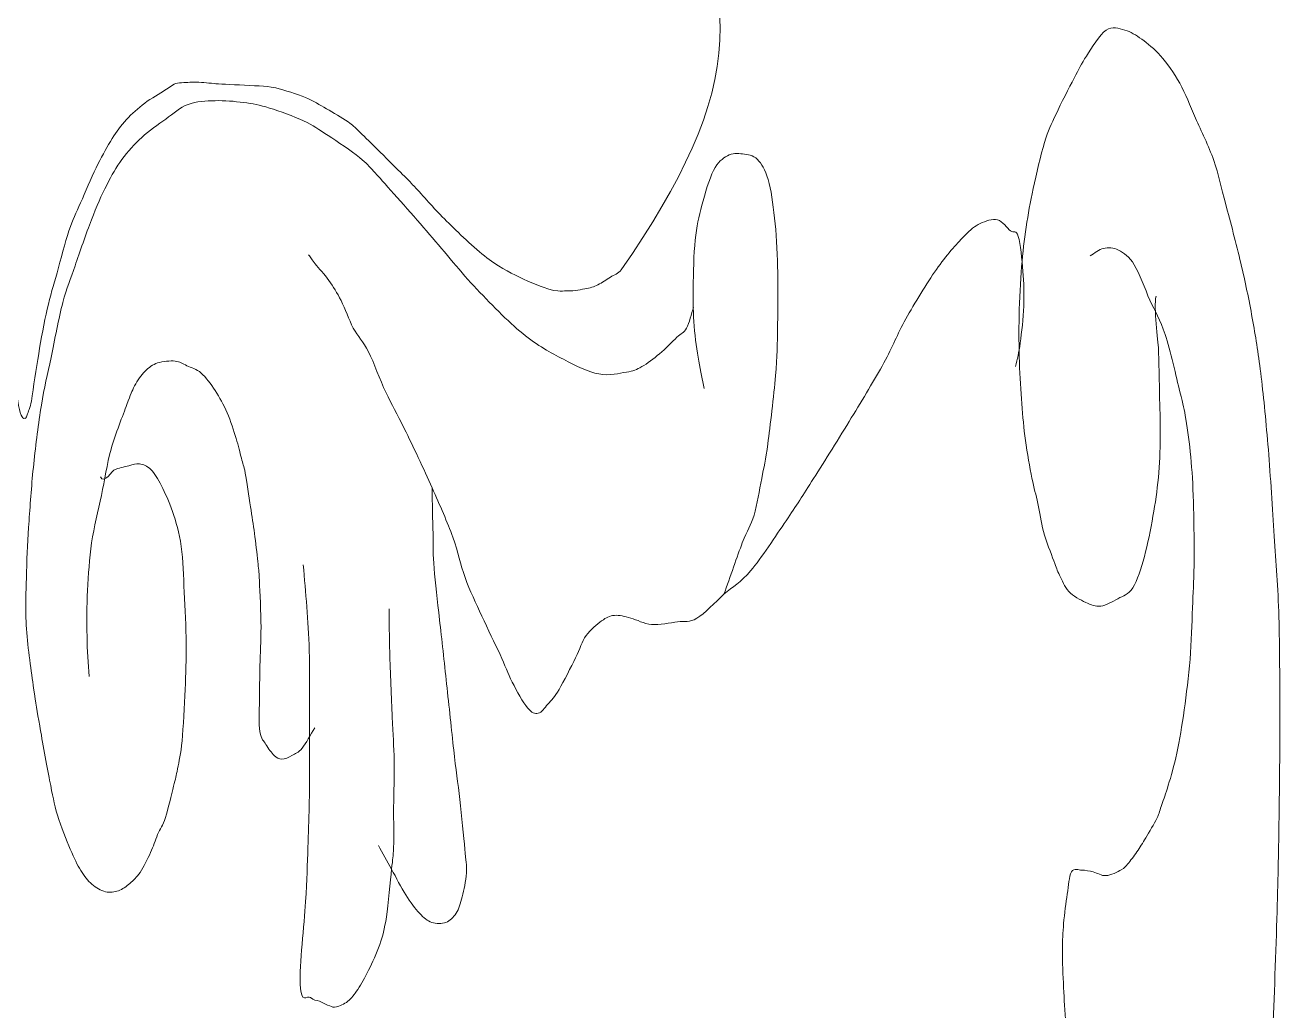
# Model space of a CAD drawing. Header units: millimetres. Extents: x -201 to 216, y -156 to 135.
# Drawn here: x 43.73 to 66.14, y 13.34 to 30.95 of the extents above; entities that cross this region are included whole.
import ezdxf

# ---------------------------------------------------------------- set-up
doc = ezdxf.new("R2010")
doc.units = ezdxf.units.MM
doc.header["$MEASUREMENT"] = 0
doc.layers.add('Camada 1', color=7, linetype='Continuous')

msp = doc.modelspace()

# ---------------------------------------------------------------- linework, layer by layer
at = {"layer": 'Camada 1', "color": 240, "lineweight": 9}
msp.add_open_spline([(33.2309, 26.5756), (33.2856, 26.5224), (33.3577, 26.4853), (33.42, 26.448), (33.42, 26.448), (33.4933, 26.3945), (33.5619, 26.348), (33.6374, 26.3103), (33.6374, 26.3103), (33.7129, 26.2726), (33.7674, 26.251), (33.8693, 26.2354), (33.8693, 26.2354), (33.9712, 26.2199), (34.0894, 26.1909), (34.2279, 26.2023), (34.2279, 26.2023), (34.289, 26.1978), (34.3065, 26.1898), (34.421, 26.2105), (34.421, 26.2105), (34.5355, 26.231), (34.7729, 26.3186), (34.9684, 26.4101), (34.9684, 26.4101), (35.1639, 26.5015), (35.3644, 26.5928), (35.5936, 26.7592), (35.5936, 26.7592), (35.8229, 26.9257), (36.1205, 27.1972), (36.3428, 27.4078), (36.3428, 27.4078), (36.5651, 27.6184), (36.7328, 27.8064), (36.9287, 28.012), (36.9287, 28.012), (37.0068, 28.0909), (36.9966, 28.0836), (37.1649, 28.2469), (37.1649, 28.2469), (37.3333, 28.4101), (37.7777, 28.8368), (37.9484, 28.9951), (37.9484, 28.9951), (38.1192, 29.1535), (38.1107, 29.1531), (38.2071, 29.2211), (38.2071, 29.2211), (38.3987, 29.3414), (39.312, 29.7497), (39.6214, 29.8759), (39.6214, 29.8759), (39.6458, 29.8861), (40.2616, 30.2174), (40.9521, 29.9271), (40.9521, 29.9271), (41.2633, 29.918), (41.2125, 29.9215), (41.4563, 29.7684), (41.4563, 29.7684), (41.5754, 29.6936), (41.7128, 29.6105), (41.8255, 29.519), (41.8255, 29.519), (41.9382, 29.4274), (42.0416, 29.3279), (42.1323, 29.2197), (42.1323, 29.2197), (42.2231, 29.1113), (42.2897, 29.0078), (42.3688, 28.8704), (42.3688, 28.8704), (42.4479, 28.733), (42.524, 28.5796), (42.6058, 28.3964), (42.6058, 28.3964), (42.6877, 28.2134), (42.7852, 27.96), (42.8592, 27.7729), (42.8592, 27.7729), (42.9331, 27.5859), (42.9867, 27.4832), (43.0494, 27.2741), (43.0494, 27.2741), (43.112, 27.0649), (43.1769, 26.7585), (43.2328, 26.5258), (43.2328, 26.5258), (43.2885, 26.2929), (43.3387, 26.1194), (43.3844, 25.8772), (43.3844, 25.8772), (43.43, 25.6349), (43.4728, 25.3417), (43.5053, 25.079), (43.5053, 25.079), (43.5379, 24.8163), (43.5807, 24.4784), (43.6, 24.2329), (43.6, 24.2329), (43.6405, 24.0056), (43.6784, 23.8986), (43.7247, 23.9291), (43.7247, 23.9291), (43.7389, 23.9136), (43.752, 23.9344), (43.7654, 23.986), (43.7654, 23.986), (43.7897, 24.0365), (43.8167, 24.1181), (43.8474, 24.2329), (43.8474, 24.2329), (43.876, 24.4784), (43.9316, 24.8163), (43.9741, 25.079), (43.9741, 25.079), (44.0166, 25.3417), (44.0704, 25.6349), (44.1252, 25.8772), (44.1252, 25.8772), (44.18, 26.1194), (44.2367, 26.2929), (44.3013, 26.5258), (44.3013, 26.5258), (44.366, 26.7585), (44.4425, 27.0649), (44.513, 27.2741), (44.513, 27.2741), (44.5835, 27.4832), (44.641, 27.5859), (44.722, 27.7729), (44.722, 27.7729), (44.803, 27.96), (44.9102, 28.2134), (44.999, 28.3964), (44.999, 28.3964), (45.0877, 28.5796), (45.1696, 28.733), (45.2539, 28.8704), (45.2539, 28.8704), (45.3382, 29.0078), (45.4087, 29.1113), (45.5036, 29.2197), (45.5036, 29.2197), (45.5984, 29.3279), (45.7055, 29.4274), (45.8217, 29.519), (45.8217, 29.519), (45.9379, 29.6105), (46.0784, 29.6936), (46.2004, 29.7684), (46.2004, 29.7684), (46.2766, 29.8152), (46.3452, 29.8651), (46.4172, 29.9061), (46.4172, 29.9061), (46.5121, 29.9214), (46.6121, 29.9242), (46.7105, 29.9271), (46.7105, 29.9271), (46.7105, 29.9271), (46.7451, 29.9279), (46.7451, 29.9279), (46.7451, 29.9279), (46.8655, 29.9267), (46.9791, 29.9173), (47.1064, 29.9021), (47.1064, 29.9021), (47.2337, 29.887), (48.0553, 29.869), (48.2096, 29.8274), (48.2096, 29.8274), (48.3639, 29.7859), (48.5847, 29.7151), (48.7352, 29.6527), (48.7352, 29.6527), (48.8857, 29.5903), (48.9845, 29.5268), (49.112, 29.4532), (49.112, 29.4532), (49.2395, 29.3796), (49.376, 29.3002), (49.4991, 29.2211), (49.4991, 29.2211), (49.593, 29.1531), (49.5845, 29.1535), (49.7492, 28.9951), (49.7492, 28.9951), (49.914, 28.8368), (50.3423, 28.4101), (50.5045, 28.2469), (50.5045, 28.2469), (50.6667, 28.0836), (50.6567, 28.0909), (50.7319, 28.012), (50.7319, 28.012), (50.92, 27.8064), (51.0805, 27.6184), (51.2949, 27.4078), (51.2949, 27.4078), (51.5092, 27.1972), (51.7966, 26.9257), (52.0196, 26.7592), (52.0196, 26.7592), (52.2425, 26.5928), (52.4396, 26.5015), (52.6315, 26.4101), (52.6315, 26.4101), (52.8236, 26.3186), (53.0577, 26.231), (53.1714, 26.2105), (53.1714, 26.2105), (53.2852, 26.1898), (53.303, 26.1978), (53.3642, 26.2023), (53.3642, 26.2023), (53.5023, 26.1909), (53.6216, 26.2199), (53.7241, 26.2354), (53.7241, 26.2354), (53.8266, 26.251), (53.8819, 26.2726), (53.9588, 26.3103), (53.9588, 26.3103), (54.0357, 26.348), (54.1061, 26.3945), (54.1814, 26.448), (54.1814, 26.448), (54.2452, 26.4853), (54.3307, 26.511), (54.3754, 26.5756), (54.3754, 26.5756), (56.5529, 29.729), (56.8415, 31.6988), (54.5267, 34.5858), (54.5267, 34.5858), (54.4787, 34.6457), (54.3999, 34.6761), (54.3376, 34.7134), (54.3376, 34.7134), (54.2643, 34.7669), (54.1957, 34.8133), (54.1202, 34.8511), (54.1202, 34.8511), (54.0446, 34.8888), (53.9902, 34.9104), (53.8883, 34.926), (53.8883, 34.926), (53.7864, 34.9414), (53.6682, 34.9705), (53.5297, 34.9591), (53.5297, 34.9591), (53.4686, 34.9636), (53.4511, 34.9716), (53.3366, 34.9509), (53.3366, 34.9509), (53.2221, 34.9304), (52.9846, 34.8428), (52.7892, 34.7513), (52.7892, 34.7513), (52.5937, 34.6599), (52.3932, 34.5686), (52.164, 34.4022), (52.164, 34.4022), (51.9347, 34.2357), (51.6371, 33.9642), (51.4148, 33.7536), (51.4148, 33.7536), (51.1925, 33.543), (51.0248, 33.355), (50.8289, 33.1494), (50.8289, 33.1494), (50.7508, 33.0705), (50.761, 33.0778), (50.5926, 32.9145), (50.5926, 32.9145), (50.4243, 32.7513), (49.9799, 32.3246), (49.8092, 32.1662), (49.8092, 32.1662), (49.6384, 32.0079), (49.6468, 32.0083), (49.5505, 31.9403), (49.5505, 31.9403), (49.4244, 31.8611), (49.2849, 31.7818), (49.1546, 31.7082), (49.1546, 31.7082), (49.0243, 31.6346), (48.9231, 31.571), (48.7703, 31.5087), (48.7703, 31.5087), (48.6174, 31.4463), (48.3939, 31.3755), (48.2381, 31.334), (48.2381, 31.334), (48.0822, 31.2924), (47.26, 31.2744), (47.132, 31.2593), (47.132, 31.2593), (47.0042, 31.2441), (46.8902, 31.2347), (46.7698, 31.2335), (46.7698, 31.2335), (46.7698, 31.2335), (46.7352, 31.2343), (46.7352, 31.2343), (46.7352, 31.2343), (46.6369, 31.2372), (46.537, 31.24), (46.4427, 31.2553), (46.4427, 31.2553), (46.3722, 31.2963), (46.3055, 31.3462), (46.2311, 31.393), (46.2311, 31.393), (46.1119, 31.4678), (45.9746, 31.5509), (45.8618, 31.6424), (45.8618, 31.6424), (45.7491, 31.734), (45.6457, 31.8334), (45.555, 31.9417), (45.555, 31.9417), (45.4641, 32.05), (45.3976, 32.1535), (45.3185, 32.291), (45.3185, 32.291), (45.2394, 32.4284), (45.1633, 32.5818), (45.0815, 32.765), (45.0815, 32.765), (44.9996, 32.948), (44.902, 33.2014), (44.8281, 33.3885), (44.8281, 33.3885), (44.7542, 33.5755), (44.7006, 33.6782), (44.6379, 33.8873), (44.6379, 33.8873), (44.5753, 34.0965), (44.5104, 34.4029), (44.4545, 34.6356), (44.4545, 34.6356), (44.3988, 34.8685), (44.3486, 35.042), (44.3029, 35.2842), (44.3029, 35.2842), (44.2573, 35.5265), (44.2146, 35.8197), (44.182, 36.0824), (44.182, 36.0824), (44.1495, 36.3451), (44.1067, 36.683), (44.0873, 36.9285), (44.0873, 36.9285), (44.0609, 37.0433), (44.037, 37.125), (44.0145, 37.1754), (44.0145, 37.1754), (44.0031, 37.227), (43.9909, 37.2479), (43.9761, 37.2323), (43.9761, 37.2323), (43.9309, 37.2626), (43.889, 37.1558), (43.8399, 36.9285), (43.8399, 36.9285), (43.8112, 36.683), (43.7557, 36.3451), (43.7132, 36.0824), (43.7132, 36.0824), (43.6708, 35.8197), (43.6169, 35.5265), (43.5621, 35.2842), (43.5621, 35.2842), (43.5073, 35.042), (43.4506, 34.8685), (43.386, 34.6356), (43.386, 34.6356), (43.3213, 34.4029), (43.2448, 34.0965), (43.1744, 33.8873), (43.1744, 33.8873), (43.1038, 33.6782), (43.0463, 33.5755), (42.9653, 33.3885), (42.9653, 33.3885), (42.8844, 33.2014), (42.7771, 32.948), (42.6883, 32.765), (42.6883, 32.765), (42.5997, 32.5818), (42.5176, 32.4284), (42.4334, 32.291), (42.4334, 32.291), (42.3491, 32.1535), (42.2786, 32.05), (42.1837, 31.9417), (42.1837, 31.9417), (42.089, 31.8334), (41.9818, 31.734), (41.8656, 31.6424), (41.8656, 31.6424), (41.7494, 31.5509), (41.6089, 31.4678), (41.4869, 31.393), (41.4869, 31.393), (41.4107, 31.3462), (41.3421, 31.2963), (41.2701, 31.2553), (41.2701, 31.2553), (41.1752, 31.24), (41.0752, 31.2372), (40.9768, 31.2343), (40.9768, 31.2343), (40.9768, 31.2343), (40.9422, 31.2335), (40.9422, 31.2335), (40.9422, 31.2335), (40.8218, 31.2347), (40.6957, 31.2456), (40.5809, 31.2593), (40.5809, 31.2593), (40.4411, 31.2758), (40.3353, 31.2924), (40.181, 31.334), (40.181, 31.334), (39.1158, 31.3095), (38.2707, 31.9325), (38.2585, 31.9403), (38.2585, 31.9403), (38.1647, 32.0083), (38.1731, 32.0079), (38.0083, 32.1662), (38.0083, 32.1662), (37.8436, 32.3246), (37.4153, 32.7513), (37.2531, 32.9145), (37.2531, 32.9145), (37.0909, 33.0778), (37.1008, 33.0705), (37.0258, 33.1494), (37.0258, 33.1494), (36.8376, 33.355), (36.6771, 33.543), (36.4627, 33.7536), (36.4627, 33.7536), (36.2483, 33.9642), (35.961, 34.2357), (35.738, 34.4022), (35.738, 34.4022), (35.5151, 34.5686), (35.3179, 34.6599), (35.126, 34.7513), (35.126, 34.7513), (34.934, 34.8428), (34.6998, 34.9304), (34.5861, 34.9509), (34.5861, 34.9509), (34.4724, 34.9716), (34.4546, 34.9636), (34.3933, 34.9591), (34.3933, 34.9591), (34.2553, 34.9705), (34.136, 34.9414), (34.0335, 34.926), (34.0335, 34.926), (33.931, 34.9104), (33.8757, 34.8888), (33.7988, 34.8511), (33.7988, 34.8511), (33.7219, 34.8133), (33.6514, 34.7669), (33.5762, 34.7134), (33.5762, 34.7134), (33.5125, 34.6761), (33.4358, 34.6426), (33.3822, 34.5858), (33.3822, 34.5858), (31.0237, 32.0862), (31.0556, 28.6847), (33.2309, 26.5756)], degree=3, knots=[0, 0, 0, 0, 0.0081967, 0.0081967, 0.0081967, 0.0081967, 0.0163934, 0.0163934, 0.0163934, 0.0163934, 0.0245902, 0.0245902, 0.0245902, 0.0245902, 0.0327869, 0.0327869, 0.0327869, 0.0327869, 0.0409836, 0.0409836, 0.0409836, 0.0409836, 0.0491803, 0.0491803, 0.0491803, 0.0491803, 0.057377, 0.057377, 0.057377, 0.057377, 0.0655738, 0.0655738, 0.0655738, 0.0655738, 0.0737705, 0.0737705, 0.0737705, 0.0737705, 0.0819672, 0.0819672, 0.0819672, 0.0819672, 0.0901639, 0.0901639, 0.0901639, 0.0901639, 0.0983607, 0.0983607, 0.0983607, 0.0983607, 0.1065574, 0.1065574, 0.1065574, 0.1065574, 0.1147541, 0.1147541, 0.1147541, 0.1147541, 0.1229508, 0.1229508, 0.1229508, 0.1229508, 0.1311475, 0.1311475, 0.1311475, 0.1311475, 0.1393443, 0.1393443, 0.1393443, 0.1393443, 0.147541, 0.147541, 0.147541, 0.147541, 0.1557377, 0.1557377, 0.1557377, 0.1557377, 0.1639344, 0.1639344, 0.1639344, 0.1639344, 0.1721311, 0.1721311, 0.1721311, 0.1721311, 0.1803279, 0.1803279, 0.1803279, 0.1803279, 0.1885246, 0.1885246, 0.1885246, 0.1885246, 0.1967213, 0.1967213, 0.1967213, 0.1967213, 0.204918, 0.204918, 0.204918, 0.204918, 0.2131148, 0.2131148, 0.2131148, 0.2131148, 0.2213115, 0.2213115, 0.2213115, 0.2213115, 0.2295082, 0.2295082, 0.2295082, 0.2295082, 0.2377049, 0.2377049, 0.2377049, 0.2377049, 0.2459016, 0.2459016, 0.2459016, 0.2459016, 0.2540984, 0.2540984, 0.2540984, 0.2540984, 0.2622951, 0.2622951, 0.2622951, 0.2622951, 0.2704918, 0.2704918, 0.2704918, 0.2704918, 0.2786885, 0.2786885, 0.2786885, 0.2786885, 0.2868852, 0.2868852, 0.2868852, 0.2868852, 0.295082, 0.295082, 0.295082, 0.295082, 0.3032787, 0.3032787, 0.3032787, 0.3032787, 0.3114754, 0.3114754, 0.3114754, 0.3114754, 0.3196721, 0.3196721, 0.3196721, 0.3196721, 0.3278689, 0.3278689, 0.3278689, 0.3278689, 0.3360656, 0.3360656, 0.3360656, 0.3360656, 0.3442623, 0.3442623, 0.3442623, 0.3442623, 0.352459, 0.352459, 0.352459, 0.352459, 0.3606557, 0.3606557, 0.3606557, 0.3606557, 0.3688525, 0.3688525, 0.3688525, 0.3688525, 0.3770492, 0.3770492, 0.3770492, 0.3770492, 0.3852459, 0.3852459, 0.3852459, 0.3852459, 0.3934426, 0.3934426, 0.3934426, 0.3934426, 0.4016393, 0.4016393, 0.4016393, 0.4016393, 0.4098361, 0.4098361, 0.4098361, 0.4098361, 0.4180328, 0.4180328, 0.4180328, 0.4180328, 0.4262295, 0.4262295, 0.4262295, 0.4262295, 0.4344262, 0.4344262, 0.4344262, 0.4344262, 0.442623, 0.442623, 0.442623, 0.442623, 0.4508197, 0.4508197, 0.4508197, 0.4508197, 0.4590164, 0.4590164, 0.4590164, 0.4590164, 0.4672131, 0.4672131, 0.4672131, 0.4672131, 0.4754098, 0.4754098, 0.4754098, 0.4754098, 0.4836066, 0.4836066, 0.4836066, 0.4836066, 0.4918033, 0.4918033, 0.4918033, 0.4918033, 0.5, 0.5, 0.5, 0.5, 0.5081967, 0.5081967, 0.5081967, 0.5081967, 0.5163934, 0.5163934, 0.5163934, 0.5163934, 0.5245902, 0.5245902, 0.5245902, 0.5245902, 0.5327869, 0.5327869, 0.5327869, 0.5327869, 0.5409836, 0.5409836, 0.5409836, 0.5409836, 0.5491803, 0.5491803, 0.5491803, 0.5491803, 0.557377, 0.557377, 0.557377, 0.557377, 0.5655738, 0.5655738, 0.5655738, 0.5655738, 0.5737705, 0.5737705, 0.5737705, 0.5737705, 0.5819672, 0.5819672, 0.5819672, 0.5819672, 0.5901639, 0.5901639, 0.5901639, 0.5901639, 0.5983607, 0.5983607, 0.5983607, 0.5983607, 0.6065574, 0.6065574, 0.6065574, 0.6065574, 0.6147541, 0.6147541, 0.6147541, 0.6147541, 0.6229508, 0.6229508, 0.6229508, 0.6229508, 0.6311475, 0.6311475, 0.6311475, 0.6311475, 0.6393443, 0.6393443, 0.6393443, 0.6393443, 0.647541, 0.647541, 0.647541, 0.647541, 0.6557377, 0.6557377, 0.6557377, 0.6557377, 0.6639344, 0.6639344, 0.6639344, 0.6639344, 0.6721311, 0.6721311, 0.6721311, 0.6721311, 0.6803279, 0.6803279, 0.6803279, 0.6803279, 0.6885246, 0.6885246, 0.6885246, 0.6885246, 0.6967213, 0.6967213, 0.6967213, 0.6967213, 0.704918, 0.704918, 0.704918, 0.704918, 0.7131148, 0.7131148, 0.7131148, 0.7131148, 0.7213115, 0.7213115, 0.7213115, 0.7213115, 0.7295082, 0.7295082, 0.7295082, 0.7295082, 0.7377049, 0.7377049, 0.7377049, 0.7377049, 0.7459016, 0.7459016, 0.7459016, 0.7459016, 0.7540984, 0.7540984, 0.7540984, 0.7540984, 0.7622951, 0.7622951, 0.7622951, 0.7622951, 0.7704918, 0.7704918, 0.7704918, 0.7704918, 0.7786885, 0.7786885, 0.7786885, 0.7786885, 0.7868852, 0.7868852, 0.7868852, 0.7868852, 0.795082, 0.795082, 0.795082, 0.795082, 0.8032787, 0.8032787, 0.8032787, 0.8032787, 0.8114754, 0.8114754, 0.8114754, 0.8114754, 0.8196721, 0.8196721, 0.8196721, 0.8196721, 0.8278689, 0.8278689, 0.8278689, 0.8278689, 0.8360656, 0.8360656, 0.8360656, 0.8360656, 0.8442623, 0.8442623, 0.8442623, 0.8442623, 0.852459, 0.852459, 0.852459, 0.852459, 0.8606557, 0.8606557, 0.8606557, 0.8606557, 0.8688525, 0.8688525, 0.8688525, 0.8688525, 0.8770492, 0.8770492, 0.8770492, 0.8770492, 0.8852459, 0.8852459, 0.8852459, 0.8852459, 0.8934426, 0.8934426, 0.8934426, 0.8934426, 0.9016393, 0.9016393, 0.9016393, 0.9016393, 0.9098361, 0.9098361, 0.9098361, 0.9098361, 0.9180328, 0.9180328, 0.9180328, 0.9180328, 0.9262295, 0.9262295, 0.9262295, 0.9262295, 0.9344262, 0.9344262, 0.9344262, 0.9344262, 0.942623, 0.942623, 0.942623, 0.942623, 0.9508197, 0.9508197, 0.9508197, 0.9508197, 0.9590164, 0.9590164, 0.9590164, 0.9590164, 0.9672131, 0.9672131, 0.9672131, 0.9672131, 0.9754098, 0.9754098, 0.9754098, 0.9754098, 0.9836066, 0.9836066, 0.9836066, 0.9836066, 1, 1, 1, 1], dxfattribs=at)
at = {"layer": 'Camada 1', "color": 250, "lineweight": 9}
for points, knots in [([(63.926, 26.1084), (63.875, 25.9016), (63.965, 25.306), (63.9685, 25.1586), (63.9685, 25.1586), (63.972, 25.0112), (63.9842, 24.5362), (63.9894, 24.2742), (63.9894, 24.2742), (63.9946, 24.0122), (64.0035, 23.8221), (63.9997, 23.5864), (63.9997, 23.5864), (63.9959, 23.3506), (63.9887, 23.1026), (63.9668, 22.8658), (63.9668, 22.8658), (63.9448, 22.6289), (63.9107, 22.4133), (63.869, 22.1779), (63.869, 22.1779), (63.8273, 21.9425), (63.7773, 21.6722), (63.7172, 21.4573), (63.7172, 21.4573), (63.657, 21.2425), (63.5933, 21.03), (63.5115, 20.9005), (63.5115, 20.9005), (63.4296, 20.771), (63.3368, 20.7586), (63.2412, 20.704), (63.2412, 20.704), (63.1456, 20.6494), (63.0346, 20.5839), (62.9385, 20.573), (62.9385, 20.573), (62.8425, 20.562), (62.7641, 20.5948), (62.6685, 20.6385), (62.6685, 20.6385), (62.5728, 20.6821), (62.4448, 20.7531), (62.3661, 20.835), (62.3661, 20.835), (62.2874, 20.9169), (62.2464, 21.0336), (62.2017, 21.1245), (62.2017, 21.1245), (62.157, 21.2155), (62.1466, 21.249), (62.0987, 21.379), (62.0987, 21.379), (62.0509, 21.5091), (61.9624, 21.732), (61.9146, 21.9046), (61.9146, 21.9046), (61.8669, 22.0771), (61.8489, 22.2466), (61.8146, 22.4054), (61.8146, 22.4054), (61.7803, 22.5642), (61.7461, 22.669), (61.7091, 22.8569), (61.7091, 22.8569), (61.6721, 23.0447), (61.6234, 23.3076), (61.5932, 23.5302), (61.5932, 23.5302), (61.563, 23.7529), (61.5465, 23.9541), (61.5285, 24.187), (61.5285, 24.187), (61.5106, 24.4198), (61.4936, 24.6624), (61.4857, 24.9259), (61.4857, 24.9259), (61.4778, 25.1894), (61.4743, 25.4777), (61.4809, 25.7634), (61.4809, 25.7634), (61.4874, 26.049), (61.5039, 26.3699), (61.525, 26.6337), (61.525, 26.6337), (61.546, 26.8975), (61.5722, 27.1064), (61.6069, 27.3398), (61.6069, 27.3398), (61.6415, 27.5731), (61.6776, 27.7771), (61.7322, 28.0294), (61.7322, 28.0294), (61.7868, 28.2816), (61.8651, 28.6271), (61.9336, 28.8505), (61.9336, 28.8505), (62.0021, 29.0738), (62.0523, 29.1677), (62.1402, 29.3594), (62.1402, 29.3594), (62.2282, 29.5512), (62.3703, 29.8274), (62.4609, 29.9999), (62.4609, 29.9999), (62.5515, 30.1723), (62.5882, 30.2507), (62.6837, 30.3939), (62.6837, 30.3939), (62.7791, 30.5371), (62.9163, 30.7789), (63.0327, 30.8578), (63.0327, 30.8578), (63.1492, 30.9368), (63.2611, 30.8852), (63.3677, 30.8578), (63.3677, 30.8578), (63.4743, 30.8304), (63.5638, 30.7706), (63.6701, 30.6941), (63.6701, 30.6941), (63.7764, 30.6175), (63.8912, 30.5307), (64.0048, 30.3993), (64.0048, 30.3993), (64.1185, 30.2679), (64.2454, 30.0943), (64.3502, 29.9079), (64.3502, 29.9079), (64.455, 29.7216), (64.53, 29.5149), (64.6307, 29.2856), (64.6307, 29.2856), (64.7314, 29.0563), (64.8639, 28.7904), (64.9543, 28.5323), (64.9543, 28.5323), (65.0447, 28.2741), (65.089, 28.0519), (65.1698, 27.7462), (65.1698, 27.7462), (65.2506, 27.4405), (65.3601, 27.0369), (65.4391, 26.698), (65.4391, 26.698), (65.5182, 26.3592), (65.5844, 26.0435), (65.6437, 25.7154), (65.6437, 25.7154), (65.703, 25.3873), (65.7476, 25.1103), (65.7942, 24.7328), (65.7942, 24.7328), (65.8409, 24.3552), (65.8836, 23.9252), (65.9229, 23.4553), (65.9229, 23.4553), (65.9622, 22.9855), (65.9978, 22.4127), (66.0298, 21.9159), (66.0298, 21.9159), (66.0619, 21.4191), (66.0975, 21.0055), (66.1152, 20.4747), (66.1152, 20.4747), (66.1328, 19.9439), (66.1341, 19.3339), (66.1355, 18.7387), (66.1355, 18.7387), (66.1368, 18.1435), (66.1309, 17.4887), (66.1233, 16.9045), (66.1233, 16.9045), (66.1156, 16.3203), (66.1081, 15.8783), (66.0896, 15.234), (66.0896, 15.234), (66.0711, 14.5897), (66.0398, 13.6674), (66.0123, 13.0395), (66.0123, 13.0395), (65.9848, 12.4115), (65.9612, 12.0677), (65.9247, 11.4673), (65.9247, 11.4673), (65.8882, 10.8668), (65.8335, 9.9719), (65.7935, 9.4365), (65.7935, 9.4365), (65.7535, 8.9011), (65.7572, 8.9779), (65.6846, 8.2573), (65.6846, 8.2573), (65.612, 7.5367), (65.4669, 6.1447), (65.3581, 5.1129), (65.3581, 5.1129), (65.2492, 4.0811), (65.1332, 3.0987), (65.0316, 2.0668), (65.0316, 2.0668), (64.93, 1.0348), (64.8211, -0.1159), (64.7483, -1.0777), (64.7483, -1.0777), (64.6755, -2.0394), (64.6353, -2.8789), (64.5951, -3.698), (64.5951, -3.698), (64.5548, -4.5172), (64.52, -5.3125), (64.5069, -5.9908), (64.5069, -5.9908), (64.4938, -6.6691), (64.5095, -7.3007), (64.5164, -7.7595), (64.5164, -7.7595), (64.5232, -8.2184), (64.5303, -8.3869), (64.548, -8.7422), (64.548, -8.7422), (64.5658, -9.0974), (64.5943, -9.5118), (64.6228, -9.8886), (64.6228, -9.8886), (64.6513, -10.2654), (64.6942, -10.7129), (64.7192, -11.0022), (64.7192, -11.0022), (64.7442, -11.2916), (64.7425, -11.4402), (64.7728, -11.6246), (64.7728, -11.6246), (64.803, -11.8089), (64.8554, -11.9303), (64.8967, -12.0831)], [0, 0, 0, 0, 0.0166667, 0.0166667, 0.0166667, 0.0166667, 0.0333333, 0.0333333, 0.0333333, 0.0333333, 0.05, 0.05, 0.05, 0.05, 0.0666667, 0.0666667, 0.0666667, 0.0666667, 0.0833333, 0.0833333, 0.0833333, 0.0833333, 0.1, 0.1, 0.1, 0.1, 0.1166667, 0.1166667, 0.1166667, 0.1166667, 0.1333333, 0.1333333, 0.1333333, 0.1333333, 0.15, 0.15, 0.15, 0.15, 0.1666667, 0.1666667, 0.1666667, 0.1666667, 0.1833333, 0.1833333, 0.1833333, 0.1833333, 0.2, 0.2, 0.2, 0.2, 0.2166667, 0.2166667, 0.2166667, 0.2166667, 0.2333333, 0.2333333, 0.2333333, 0.2333333, 0.25, 0.25, 0.25, 0.25, 0.2666667, 0.2666667, 0.2666667, 0.2666667, 0.2833333, 0.2833333, 0.2833333, 0.2833333, 0.3, 0.3, 0.3, 0.3, 0.3166667, 0.3166667, 0.3166667, 0.3166667, 0.3333333, 0.3333333, 0.3333333, 0.3333333, 0.35, 0.35, 0.35, 0.35, 0.3666667, 0.3666667, 0.3666667, 0.3666667, 0.3833333, 0.3833333, 0.3833333, 0.3833333, 0.4, 0.4, 0.4, 0.4, 0.4166667, 0.4166667, 0.4166667, 0.4166667, 0.4333333, 0.4333333, 0.4333333, 0.4333333, 0.45, 0.45, 0.45, 0.45, 0.4666667, 0.4666667, 0.4666667, 0.4666667, 0.4833333, 0.4833333, 0.4833333, 0.4833333, 0.5, 0.5, 0.5, 0.5, 0.5166667, 0.5166667, 0.5166667, 0.5166667, 0.5333333, 0.5333333, 0.5333333, 0.5333333, 0.55, 0.55, 0.55, 0.55, 0.5666667, 0.5666667, 0.5666667, 0.5666667, 0.5833333, 0.5833333, 0.5833333, 0.5833333, 0.6, 0.6, 0.6, 0.6, 0.6166667, 0.6166667, 0.6166667, 0.6166667, 0.6333333, 0.6333333, 0.6333333, 0.6333333, 0.65, 0.65, 0.65, 0.65, 0.6666667, 0.6666667, 0.6666667, 0.6666667, 0.6833333, 0.6833333, 0.6833333, 0.6833333, 0.7, 0.7, 0.7, 0.7, 0.7166667, 0.7166667, 0.7166667, 0.7166667, 0.7333333, 0.7333333, 0.7333333, 0.7333333, 0.75, 0.75, 0.75, 0.75, 0.7666667, 0.7666667, 0.7666667, 0.7666667, 0.7833333, 0.7833333, 0.7833333, 0.7833333, 0.8, 0.8, 0.8, 0.8, 0.8166667, 0.8166667, 0.8166667, 0.8166667, 0.8333333, 0.8333333, 0.8333333, 0.8333333, 0.85, 0.85, 0.85, 0.85, 0.8666667, 0.8666667, 0.8666667, 0.8666667, 0.8833333, 0.8833333, 0.8833333, 0.8833333, 0.9, 0.9, 0.9, 0.9, 0.9166667, 0.9166667, 0.9166667, 0.9166667, 0.9333333, 0.9333333, 0.9333333, 0.9333333, 0.95, 0.95, 0.95, 0.95, 0.9666667, 0.9666667, 0.9666667, 0.9666667, 1, 1, 1, 1]), ([(45.0746, 22.8829), (45.1318, 22.7288), (45.2972, 23.003), (45.3381, 23.0139), (45.3381, 23.0139), (45.379, 23.0248), (45.5107, 23.0631), (45.5834, 23.0794), (45.5834, 23.0794), (45.6561, 23.0958), (45.7088, 23.1231), (45.7742, 23.1122), (45.7742, 23.1122), (45.8396, 23.1013), (45.9083, 23.08), (45.974, 23.0139), (45.974, 23.0139), (46.0396, 22.9478), (46.0993, 22.8451), (46.1645, 22.7191), (46.1645, 22.7191), (46.2297, 22.5932), (46.3046, 22.4424), (46.364, 22.2606), (46.364, 22.2606), (46.4235, 22.0788), (46.4823, 21.886), (46.518, 21.6382), (46.518, 21.6382), (46.5537, 21.3905), (46.5569, 21.109), (46.5719, 20.8194), (46.5719, 20.8194), (46.5868, 20.5298), (46.6047, 20.1934), (46.6075, 19.9023), (46.6075, 19.9023), (46.6103, 19.6112), (46.601, 19.3733), (46.5887, 19.0834), (46.5887, 19.0834), (46.5764, 18.7935), (46.5564, 18.405), (46.5335, 18.1663), (46.5335, 18.1663), (46.5106, 17.9275), (46.4782, 17.803), (46.4529, 17.6673), (46.4529, 17.6673), (46.4275, 17.5316), (46.4182, 17.5), (46.382, 17.3546), (46.382, 17.3546), (46.3458, 17.2093), (46.2838, 16.9405), (46.2359, 16.7954), (46.2359, 16.7954), (46.1879, 16.6502), (46.1409, 16.5952), (46.0967, 16.491), (46.0967, 16.491), (46.0526, 16.3868), (46.0235, 16.2827), (45.9713, 16.1702), (45.9713, 16.1702), (45.9191, 16.0577), (45.8461, 15.9094), (45.7843, 15.8172), (45.7843, 15.8172), (45.7225, 15.7251), (45.6666, 15.6747), (45.602, 15.6198), (45.602, 15.6198), (45.5374, 15.5649), (45.47, 15.5129), (45.397, 15.4882), (45.397, 15.4882), (45.3239, 15.4636), (45.2439, 15.4525), (45.1647, 15.4718), (45.1647, 15.4718), (45.0855, 15.491), (44.9965, 15.5401), (44.9234, 15.6034), (44.9234, 15.6034), (44.8503, 15.6666), (44.7924, 15.7456), (44.7278, 15.8501), (44.7278, 15.8501), (44.6631, 15.9546), (44.6066, 16.0636), (44.5368, 16.2284), (44.5368, 16.2284), (44.467, 16.3933), (44.3713, 16.63), (44.3095, 16.8371), (44.3095, 16.8371), (44.2478, 17.0443), (44.2218, 17.196), (44.1689, 17.4623), (44.1689, 17.4623), (44.1159, 17.7285), (44.0396, 18.1586), (43.992, 18.4328), (43.992, 18.4328), (43.9443, 18.707), (43.9227, 18.8183), (43.8832, 19.1073), (43.8832, 19.1073), (43.8437, 19.3963), (43.777, 19.8115), (43.7553, 20.1643), (43.7553, 20.1643), (43.7337, 20.5171), (43.7482, 20.8564), (43.7561, 21.1797), (43.7561, 21.1797), (43.7639, 21.5029), (43.7807, 21.7743), (43.8022, 22.0968), (43.8022, 22.0968), (43.8237, 22.4193), (43.848, 22.7673), (43.8847, 23.1122), (43.8847, 23.1122), (43.9214, 23.4571), (43.9698, 23.8422), (44.0218, 24.1603), (44.0218, 24.1603), (44.0737, 24.4784), (44.1312, 24.7062), (44.195, 25.0119), (44.195, 25.0119), (44.2588, 25.3177), (44.3329, 25.72), (44.4047, 25.9946), (44.4047, 25.9946), (44.4765, 26.2692), (44.5382, 26.404), (44.6232, 26.6497), (44.6232, 26.6497), (44.7082, 26.8953), (44.8203, 27.2281), (44.9145, 27.4685), (44.9145, 27.4685), (45.0086, 27.7089), (45.0963, 27.9104), (45.1875, 28.0909), (45.1875, 28.0909), (45.2786, 28.2713), (45.3555, 28.4072), (45.4603, 28.5494), (45.4603, 28.5494), (45.5652, 28.6916), (45.6845, 28.8223), (45.8149, 28.9425), (45.8149, 28.9425), (45.9453, 29.0627), (46.1043, 29.1717), (46.2421, 29.27), (46.2421, 29.27), (46.38, 29.3683), (46.4948, 29.4774), (46.642, 29.532), (46.642, 29.532), (46.7893, 29.5867), (46.9584, 29.5921), (47.1235, 29.5976), (47.1235, 29.5976), (47.2886, 29.603), (47.4702, 29.5866), (47.6322, 29.5648), (47.6322, 29.5648), (47.7942, 29.543), (47.9168, 29.5211), (48.0954, 29.4665), (48.0954, 29.4665), (48.274, 29.4119), (48.5297, 29.3191), (48.7039, 29.2373), (48.7039, 29.2373), (48.878, 29.1554), (48.9732, 29.0844), (49.1397, 28.9752), (49.1397, 28.9752), (49.3061, 28.866), (49.5542, 28.7023), (49.7026, 28.5822), (49.7026, 28.5822), (49.851, 28.4621), (49.8297, 28.473), (50.0294, 28.2546), (50.0294, 28.2546), (50.2291, 28.0363), (50.6148, 27.5995), (50.9007, 27.272), (50.9007, 27.272), (51.1866, 26.9444), (51.4588, 26.5951), (51.7448, 26.2894), (51.7448, 26.2894), (52.0307, 25.9837), (52.3496, 25.6563), (52.6162, 25.4378), (52.6162, 25.4378), (52.8828, 25.2192), (53.1155, 25.0993), (53.3426, 24.9792), (53.3426, 24.9792), (53.5697, 24.8591), (53.7902, 24.7554), (53.9782, 24.7172), (53.9782, 24.7172), (54.1663, 24.6789), (54.3415, 24.7281), (54.4688, 24.7499), (54.4688, 24.7499), (54.5961, 24.7717), (54.6428, 24.7936), (54.7414, 24.8482), (54.7414, 24.8482), (54.84, 24.9028), (54.955, 24.9901), (55.0595, 25.0775), (55.0595, 25.0775), (55.1641, 25.1648), (55.2883, 25.2958), (55.3686, 25.3722), (55.3686, 25.3722), (55.4489, 25.4487), (55.4901, 25.4439), (55.5413, 25.536), (55.5413, 25.536), (55.5925, 25.6281), (55.6263, 25.7871), (55.6688, 25.9127)], [0, 0, 0, 0, 0.0166667, 0.0166667, 0.0166667, 0.0166667, 0.0333333, 0.0333333, 0.0333333, 0.0333333, 0.05, 0.05, 0.05, 0.05, 0.0666667, 0.0666667, 0.0666667, 0.0666667, 0.0833333, 0.0833333, 0.0833333, 0.0833333, 0.1, 0.1, 0.1, 0.1, 0.1166667, 0.1166667, 0.1166667, 0.1166667, 0.1333333, 0.1333333, 0.1333333, 0.1333333, 0.15, 0.15, 0.15, 0.15, 0.1666667, 0.1666667, 0.1666667, 0.1666667, 0.1833333, 0.1833333, 0.1833333, 0.1833333, 0.2, 0.2, 0.2, 0.2, 0.2166667, 0.2166667, 0.2166667, 0.2166667, 0.2333333, 0.2333333, 0.2333333, 0.2333333, 0.25, 0.25, 0.25, 0.25, 0.2666667, 0.2666667, 0.2666667, 0.2666667, 0.2833333, 0.2833333, 0.2833333, 0.2833333, 0.3, 0.3, 0.3, 0.3, 0.3166667, 0.3166667, 0.3166667, 0.3166667, 0.3333333, 0.3333333, 0.3333333, 0.3333333, 0.35, 0.35, 0.35, 0.35, 0.3666667, 0.3666667, 0.3666667, 0.3666667, 0.3833333, 0.3833333, 0.3833333, 0.3833333, 0.4, 0.4, 0.4, 0.4, 0.4166667, 0.4166667, 0.4166667, 0.4166667, 0.4333333, 0.4333333, 0.4333333, 0.4333333, 0.45, 0.45, 0.45, 0.45, 0.4666667, 0.4666667, 0.4666667, 0.4666667, 0.4833333, 0.4833333, 0.4833333, 0.4833333, 0.5, 0.5, 0.5, 0.5, 0.5166667, 0.5166667, 0.5166667, 0.5166667, 0.5333333, 0.5333333, 0.5333333, 0.5333333, 0.55, 0.55, 0.55, 0.55, 0.5666667, 0.5666667, 0.5666667, 0.5666667, 0.5833333, 0.5833333, 0.5833333, 0.5833333, 0.6, 0.6, 0.6, 0.6, 0.6166667, 0.6166667, 0.6166667, 0.6166667, 0.6333333, 0.6333333, 0.6333333, 0.6333333, 0.65, 0.65, 0.65, 0.65, 0.6666667, 0.6666667, 0.6666667, 0.6666667, 0.6833333, 0.6833333, 0.6833333, 0.6833333, 0.7, 0.7, 0.7, 0.7, 0.7166667, 0.7166667, 0.7166667, 0.7166667, 0.7333333, 0.7333333, 0.7333333, 0.7333333, 0.75, 0.75, 0.75, 0.75, 0.7666667, 0.7666667, 0.7666667, 0.7666667, 0.7833333, 0.7833333, 0.7833333, 0.7833333, 0.8, 0.8, 0.8, 0.8, 0.8166667, 0.8166667, 0.8166667, 0.8166667, 0.8333333, 0.8333333, 0.8333333, 0.8333333, 0.85, 0.85, 0.85, 0.85, 0.8666667, 0.8666667, 0.8666667, 0.8666667, 0.8833333, 0.8833333, 0.8833333, 0.8833333, 0.9, 0.9, 0.9, 0.9, 0.9166667, 0.9166667, 0.9166667, 0.9166667, 0.9333333, 0.9333333, 0.9333333, 0.9333333, 0.95, 0.95, 0.95, 0.95, 0.9666667, 0.9666667, 0.9666667, 0.9666667, 1, 1, 1, 1]), ([(55.8584, 24.4551), (55.8253, 24.6189), (55.7892, 24.76), (55.7589, 24.9464), (55.7589, 24.9464), (55.7286, 25.1328), (55.6943, 25.3471), (55.6776, 25.5688), (55.6776, 25.5688), (55.6609, 25.7904), (55.6567, 25.9981), (55.6599, 26.2566), (55.6599, 26.2566), (55.6632, 26.5151), (55.6703, 26.8563), (55.6969, 27.1082), (55.6969, 27.1082), (55.7235, 27.3601), (55.7603, 27.5212), (55.8155, 27.7306), (55.8155, 27.7306), (55.8707, 27.9399), (55.9475, 28.2025), (56.0249, 28.3529), (56.0249, 28.3529), (56.1022, 28.5033), (56.1833, 28.5654), (56.2704, 28.6149), (56.2704, 28.6149), (56.3574, 28.6644), (56.4534, 28.6586), (56.5429, 28.6477), (56.5429, 28.6477), (56.6324, 28.6368), (56.7293, 28.6272), (56.8063, 28.5494), (56.8063, 28.5494), (56.8833, 28.4716), (56.9435, 28.3701), (56.9968, 28.1891), (56.9968, 28.1891), (57.05, 28.0081), (57.0854, 27.767), (57.1143, 27.5013), (57.1143, 27.5013), (57.1433, 27.2355), (57.1593, 26.9408), (57.1682, 26.6169), (57.1682, 26.6169), (57.1771, 26.293), (57.1737, 25.8916), (57.1674, 25.5688), (57.1674, 25.5688), (57.1611, 25.2459), (57.1596, 25.0361), (57.1304, 24.6844), (57.1304, 24.6844), (57.1012, 24.3327), (57.0344, 23.7793), (56.9932, 23.4725), (56.9932, 23.4725), (56.952, 23.1657), (56.9248, 23.0632), (56.8837, 22.8502), (56.8837, 22.8502), (56.8427, 22.6372), (56.8055, 22.3891), (56.747, 22.1951), (56.747, 22.1951), (56.6884, 22.0011), (56.6272, 21.9394), (56.5377, 21.7038), (56.5377, 21.7038), (56.4481, 21.4681), (56.3194, 21.0896), (56.2102, 20.7824)], [0, 0, 0, 0, 0.05, 0.05, 0.05, 0.05, 0.1, 0.1, 0.1, 0.1, 0.15, 0.15, 0.15, 0.15, 0.2, 0.2, 0.2, 0.2, 0.25, 0.25, 0.25, 0.25, 0.3, 0.3, 0.3, 0.3, 0.35, 0.35, 0.35, 0.35, 0.4, 0.4, 0.4, 0.4, 0.45, 0.45, 0.45, 0.45, 0.5, 0.5, 0.5, 0.5, 0.55, 0.55, 0.55, 0.55, 0.6, 0.6, 0.6, 0.6, 0.65, 0.65, 0.65, 0.65, 0.7, 0.7, 0.7, 0.7, 0.75, 0.75, 0.75, 0.75, 0.8, 0.8, 0.8, 0.8, 0.85, 0.85, 0.85, 0.85, 0.9, 0.9, 0.9, 0.9, 1, 1, 1, 1]), ([(61.4181, 24.8482), (61.4455, 24.9901), (61.4757, 25.0923), (61.5002, 25.274), (61.5002, 25.274), (61.5248, 25.4557), (61.5564, 25.7109), (61.5643, 25.9291), (61.5643, 25.9291), (61.5722, 26.1472), (61.5633, 26.341), (61.5466, 26.5514), (61.5466, 26.5514), (61.5299, 26.7618), (61.5057, 27.0398), (61.4653, 27.1737), (61.4653, 27.1737), (61.4249, 27.3077), (61.3912, 27.2229), (61.3291, 27.272), (61.3291, 27.272), (61.2671, 27.3211), (61.1848, 27.4465), (61.0931, 27.4685), (61.0931, 27.4685), (61.0013, 27.4906), (60.8844, 27.4522), (60.7842, 27.403), (60.7842, 27.403), (60.6839, 27.3538), (60.6238, 27.3103), (60.4933, 27.1737), (60.4933, 27.1737), (60.3629, 27.0372), (60.1753, 26.8301), (60.0023, 26.5842), (60.0023, 26.5842), (59.8293, 26.3382), (59.6129, 25.9784), (59.4566, 25.6998), (59.4566, 25.6998), (59.3004, 25.4212), (59.2277, 25.2086), (59.0654, 24.9137), (59.0654, 24.9137), (58.9031, 24.6188), (58.6925, 24.275), (58.4833, 23.9311), (58.4833, 23.9311), (58.2741, 23.5871), (58.0043, 23.1559), (57.8103, 22.8502), (57.8103, 22.8502), (57.6163, 22.5445), (57.5057, 22.3706), (57.3192, 22.0968), (57.3192, 22.0968), (57.1326, 21.823), (56.8761, 21.4266), (56.6909, 21.2072), (56.6909, 21.2072), (56.5056, 20.9877), (56.3711, 20.9246), (56.2102, 20.7824), (56.2102, 20.7824), (56.0494, 20.6403), (55.8643, 20.4364), (55.7259, 20.3543), (55.7259, 20.3543), (55.5874, 20.2722), (55.5175, 20.3103), (55.383, 20.2917), (55.383, 20.2917), (55.2484, 20.2731), (55.0583, 20.2315), (54.9184, 20.2424), (54.9184, 20.2424), (54.7786, 20.2533), (54.6559, 20.3301), (54.5451, 20.3575), (54.5451, 20.3575), (54.4343, 20.3849), (54.3405, 20.4151), (54.2537, 20.4069), (54.2537, 20.4069), (54.1668, 20.3987), (54.1103, 20.3686), (54.0259, 20.3082), (54.0259, 20.3082), (53.9414, 20.2477), (53.8261, 20.1556), (53.7479, 20.045), (53.7479, 20.045), (53.6697, 19.9343), (53.6413, 19.8104), (53.5609, 19.6502), (53.5609, 19.6502), (53.4805, 19.4899), (53.3482, 19.2218), (53.2655, 19.0834), (53.2655, 19.0834), (53.1827, 18.945), (53.1276, 18.8923), (53.0654, 18.8214), (53.0654, 18.8214), (53.0032, 18.7504), (52.9545, 18.6687), (52.8927, 18.6576), (52.8927, 18.6576), (52.8309, 18.6465), (52.7799, 18.6622), (52.702, 18.7559), (52.702, 18.7559), (52.6241, 18.8495), (52.5116, 19.0558), (52.4298, 19.2144), (52.4298, 19.2144), (52.3481, 19.373), (52.3029, 19.5092), (52.2122, 19.7057), (52.2122, 19.7057), (52.1215, 19.9023), (51.99, 20.1643), (51.8857, 20.3936), (51.8857, 20.3936), (51.7814, 20.6229), (51.6729, 20.8458), (51.5864, 21.0814), (51.5864, 21.0814), (51.5, 21.317), (51.4675, 21.5337), (51.3689, 21.802), (51.3689, 21.802), (51.2704, 22.0703), (51.1408, 22.3643), (50.9972, 22.6864), (50.9972, 22.6864), (50.8536, 23.0085), (50.645, 23.4507), (50.5074, 23.7345), (50.5074, 23.7345), (50.3699, 24.0184), (50.2792, 24.1602), (50.1718, 24.3896), (50.1718, 24.3896), (50.0644, 24.619), (49.9606, 24.9186), (49.8635, 25.1102), (49.8635, 25.1102), (49.7664, 25.3019), (49.6732, 25.3828), (49.5913, 25.536), (49.5913, 25.536), (49.5094, 25.6893), (49.4463, 25.8851), (49.3736, 26.0273), (49.3736, 26.0273), (49.3009, 26.1696), (49.2331, 26.2783), (49.1559, 26.3876), (49.1559, 26.3876), (49.0787, 26.4969), (48.9714, 26.606), (48.9109, 26.6824), (48.9109, 26.6824), (48.8504, 26.7588), (48.8322, 26.7916), (48.7929, 26.8462)], [0, 0, 0, 0, 0.0232558, 0.0232558, 0.0232558, 0.0232558, 0.0465116, 0.0465116, 0.0465116, 0.0465116, 0.0697674, 0.0697674, 0.0697674, 0.0697674, 0.0930233, 0.0930233, 0.0930233, 0.0930233, 0.1162791, 0.1162791, 0.1162791, 0.1162791, 0.1395349, 0.1395349, 0.1395349, 0.1395349, 0.1627907, 0.1627907, 0.1627907, 0.1627907, 0.1860465, 0.1860465, 0.1860465, 0.1860465, 0.2093023, 0.2093023, 0.2093023, 0.2093023, 0.2325581, 0.2325581, 0.2325581, 0.2325581, 0.255814, 0.255814, 0.255814, 0.255814, 0.2790698, 0.2790698, 0.2790698, 0.2790698, 0.3023256, 0.3023256, 0.3023256, 0.3023256, 0.3255814, 0.3255814, 0.3255814, 0.3255814, 0.3488372, 0.3488372, 0.3488372, 0.3488372, 0.372093, 0.372093, 0.372093, 0.372093, 0.3953488, 0.3953488, 0.3953488, 0.3953488, 0.4186047, 0.4186047, 0.4186047, 0.4186047, 0.4418605, 0.4418605, 0.4418605, 0.4418605, 0.4651163, 0.4651163, 0.4651163, 0.4651163, 0.4883721, 0.4883721, 0.4883721, 0.4883721, 0.5116279, 0.5116279, 0.5116279, 0.5116279, 0.5348837, 0.5348837, 0.5348837, 0.5348837, 0.5581395, 0.5581395, 0.5581395, 0.5581395, 0.5813953, 0.5813953, 0.5813953, 0.5813953, 0.6046512, 0.6046512, 0.6046512, 0.6046512, 0.627907, 0.627907, 0.627907, 0.627907, 0.6511628, 0.6511628, 0.6511628, 0.6511628, 0.6744186, 0.6744186, 0.6744186, 0.6744186, 0.6976744, 0.6976744, 0.6976744, 0.6976744, 0.7209302, 0.7209302, 0.7209302, 0.7209302, 0.744186, 0.744186, 0.744186, 0.744186, 0.7674419, 0.7674419, 0.7674419, 0.7674419, 0.7906977, 0.7906977, 0.7906977, 0.7906977, 0.8139535, 0.8139535, 0.8139535, 0.8139535, 0.8372093, 0.8372093, 0.8372093, 0.8372093, 0.8604651, 0.8604651, 0.8604651, 0.8604651, 0.8837209, 0.8837209, 0.8837209, 0.8837209, 0.9069767, 0.9069767, 0.9069767, 0.9069767, 0.9302326, 0.9302326, 0.9302326, 0.9302326, 0.9534884, 0.9534884, 0.9534884, 0.9534884, 1, 1, 1, 1]), ([(62.4353, 12.2861), (62.3958, 12.5591), (62.344, 12.8579), (62.317, 13.105), (62.317, 13.105), (62.2901, 13.352), (62.2849, 13.5415), (62.2743, 13.7601), (62.2743, 13.7601), (62.2636, 13.9786), (62.253, 14.2228), (62.2532, 14.4151), (62.2532, 14.4151), (62.2533, 14.6075), (62.2606, 14.7362), (62.2752, 14.9065), (62.2752, 14.9065), (62.2898, 15.0768), (62.3168, 15.2772), (62.3404, 15.4305), (62.3404, 15.4305), (62.364, 15.5839), (62.3673, 15.7433), (62.4163, 15.8236), (62.4163, 15.8236), (62.4653, 15.9039), (62.5351, 15.8563), (62.6, 15.8563), (62.6, 15.8563), (62.6649, 15.8563), (62.7333, 15.84), (62.8053, 15.8236), (62.8053, 15.8236), (62.8773, 15.8072), (62.9484, 15.7517), (63.0322, 15.7581), (63.0322, 15.7581), (63.1159, 15.7644), (63.2401, 15.8266), (63.3048, 15.8618), (63.3048, 15.8618), (63.3694, 15.897), (63.3722, 15.9151), (63.4188, 15.9685), (63.4188, 15.9685), (63.4655, 16.022), (63.5306, 16.104), (63.5845, 16.182), (63.5845, 16.182), (63.6384, 16.26), (63.6828, 16.3366), (63.7421, 16.4366), (63.7421, 16.4366), (63.8014, 16.5365), (63.8926, 16.6823), (63.9404, 16.7814), (63.9404, 16.7814), (63.9883, 16.8804), (63.9934, 16.9291), (64.0274, 17.0277), (64.0274, 17.0277), (64.0614, 17.1262), (64.0996, 17.2191), (64.1445, 17.3725), (64.1445, 17.3725), (64.1895, 17.5259), (64.2495, 17.7217), (64.2969, 17.9472), (64.2969, 17.9472), (64.3444, 18.1726), (64.3885, 18.4392), (64.4277, 18.7189), (64.4277, 18.7189), (64.4669, 18.9987), (64.5068, 19.317), (64.5315, 19.6221), (64.5315, 19.6221), (64.5563, 19.9272), (64.5637, 20.2626), (64.5757, 20.5417), (64.5757, 20.5417), (64.5876, 20.8208), (64.6004, 20.9816), (64.6033, 21.297), (64.6033, 21.297), (64.6063, 21.6123), (64.6031, 22.1062), (64.5933, 22.43), (64.5933, 22.43), (64.5836, 22.7539), (64.5676, 22.9872), (64.5451, 23.2346), (64.5451, 23.2346), (64.5226, 23.4821), (64.4914, 23.7125), (64.4588, 23.9079), (64.4588, 23.9079), (64.4262, 24.1032), (64.4125, 24.1482), (64.3506, 24.4004), (64.3506, 24.4004), (64.2887, 24.6527), (64.1774, 25.1458), (64.0875, 25.4206), (64.0875, 25.4206), (63.9977, 25.6954), (63.9076, 25.8276), (63.8159, 26.035), (63.8159, 26.035), (63.7242, 26.2425), (63.632, 26.5145), (63.5374, 26.6653), (63.5374, 26.6653), (63.4428, 26.8161), (63.3492, 26.8778), (63.2567, 26.9273), (63.2567, 26.9273), (63.1641, 26.9768), (63.0717, 26.9765), (62.9866, 26.9601), (62.9866, 26.9601), (62.9014, 26.9436), (62.828, 26.8727), (62.7488, 26.829)], [0, 0, 0, 0, 0.03125, 0.03125, 0.03125, 0.03125, 0.0625, 0.0625, 0.0625, 0.0625, 0.09375, 0.09375, 0.09375, 0.09375, 0.125, 0.125, 0.125, 0.125, 0.15625, 0.15625, 0.15625, 0.15625, 0.1875, 0.1875, 0.1875, 0.1875, 0.21875, 0.21875, 0.21875, 0.21875, 0.25, 0.25, 0.25, 0.25, 0.28125, 0.28125, 0.28125, 0.28125, 0.3125, 0.3125, 0.3125, 0.3125, 0.34375, 0.34375, 0.34375, 0.34375, 0.375, 0.375, 0.375, 0.375, 0.40625, 0.40625, 0.40625, 0.40625, 0.4375, 0.4375, 0.4375, 0.4375, 0.46875, 0.46875, 0.46875, 0.46875, 0.5, 0.5, 0.5, 0.5, 0.53125, 0.53125, 0.53125, 0.53125, 0.5625, 0.5625, 0.5625, 0.5625, 0.59375, 0.59375, 0.59375, 0.59375, 0.625, 0.625, 0.625, 0.625, 0.65625, 0.65625, 0.65625, 0.65625, 0.6875, 0.6875, 0.6875, 0.6875, 0.71875, 0.71875, 0.71875, 0.71875, 0.75, 0.75, 0.75, 0.75, 0.78125, 0.78125, 0.78125, 0.78125, 0.8125, 0.8125, 0.8125, 0.8125, 0.84375, 0.84375, 0.84375, 0.84375, 0.875, 0.875, 0.875, 0.875, 0.90625, 0.90625, 0.90625, 0.90625, 0.9375, 0.9375, 0.9375, 0.9375, 1, 1, 1, 1]), ([(48.9046, 18.3956), (48.8288, 18.2755), (48.7458, 18.1175), (48.6772, 18.0353), (48.6772, 18.0353), (48.6087, 17.953), (48.5561, 17.937), (48.4955, 17.9043), (48.4955, 17.9043), (48.4348, 17.8715), (48.3671, 17.8387), (48.3137, 17.8387), (48.3137, 17.8387), (48.2604, 17.8387), (48.2247, 17.8604), (48.1775, 17.9043), (48.1775, 17.9043), (48.1303, 17.9481), (48.0748, 18.0296), (48.0323, 18.1008), (48.0323, 18.1008), (47.9899, 18.1719), (47.9457, 18.1817), (47.9235, 18.3301), (47.9235, 18.3301), (47.9013, 18.4784), (47.9147, 18.6901), (47.9148, 18.8869), (47.9148, 18.8869), (47.915, 19.0837), (47.9197, 19.2909), (47.9244, 19.5092), (47.9244, 19.5092), (47.9291, 19.7276), (47.9446, 19.9432), (47.9431, 20.1971), (47.9431, 20.1971), (47.9415, 20.4509), (47.9245, 20.8274), (47.9149, 21.0232), (47.9149, 21.0232), (47.9053, 21.2191), (47.9003, 21.2274), (47.8856, 21.3687), (47.8856, 21.3687), (47.8709, 21.5101), (47.8483, 21.7072), (47.8268, 21.8705), (47.8268, 21.8705), (47.8052, 22.0337), (47.7841, 22.168), (47.7565, 22.3475), (47.7565, 22.3475), (47.7289, 22.5271), (47.6887, 22.8033), (47.6613, 22.948), (47.6613, 22.948), (47.634, 23.0928), (47.6205, 23.1084), (47.5932, 23.2112), (47.5932, 23.2112), (47.566, 23.3141), (47.5403, 23.4294), (47.4979, 23.5654), (47.4979, 23.5654), (47.4554, 23.7014), (47.4013, 23.8827), (47.3388, 24.026), (47.3388, 24.026), (47.2764, 24.1693), (47.2026, 24.3027), (47.1251, 24.4208), (47.1251, 24.4208), (47.0476, 24.539), (46.9594, 24.6592), (46.8748, 24.7334), (46.8748, 24.7334), (46.7903, 24.8077), (46.6973, 24.8295), (46.6199, 24.865), (46.6199, 24.865), (46.5425, 24.9006), (46.498, 24.939), (46.4105, 24.9472), (46.4105, 24.9472), (46.3231, 24.9554), (46.1861, 24.9446), (46.0962, 24.9144), (46.0962, 24.9144), (46.0064, 24.8841), (45.9417, 24.8351), (45.873, 24.7663), (45.873, 24.7663), (45.8043, 24.6975), (45.7403, 24.6023), (45.6861, 24.5031), (45.6861, 24.5031), (45.6318, 24.4038), (45.6193, 24.3623), (45.5492, 24.1741), (45.5492, 24.1741), (45.4791, 23.9858), (45.3421, 23.6473), (45.2657, 23.3742), (45.2657, 23.3742), (45.1893, 23.1012), (45.1524, 22.8279), (45.0947, 22.5495), (45.0947, 22.5495), (45.0369, 22.2711), (44.9613, 21.9907), (44.9192, 21.7038), (44.9192, 21.7038), (44.8772, 21.4168), (44.8599, 21.1328), (44.8459, 20.8521), (44.8459, 20.8521), (44.832, 20.5715), (44.8318, 20.2913), (44.8362, 20.0333), (44.8362, 20.0333), (44.8406, 19.7752), (44.8601, 19.5529), (44.872, 19.3127)], [0, 0, 0, 0, 0.03125, 0.03125, 0.03125, 0.03125, 0.0625, 0.0625, 0.0625, 0.0625, 0.09375, 0.09375, 0.09375, 0.09375, 0.125, 0.125, 0.125, 0.125, 0.15625, 0.15625, 0.15625, 0.15625, 0.1875, 0.1875, 0.1875, 0.1875, 0.21875, 0.21875, 0.21875, 0.21875, 0.25, 0.25, 0.25, 0.25, 0.28125, 0.28125, 0.28125, 0.28125, 0.3125, 0.3125, 0.3125, 0.3125, 0.34375, 0.34375, 0.34375, 0.34375, 0.375, 0.375, 0.375, 0.375, 0.40625, 0.40625, 0.40625, 0.40625, 0.4375, 0.4375, 0.4375, 0.4375, 0.46875, 0.46875, 0.46875, 0.46875, 0.5, 0.5, 0.5, 0.5, 0.53125, 0.53125, 0.53125, 0.53125, 0.5625, 0.5625, 0.5625, 0.5625, 0.59375, 0.59375, 0.59375, 0.59375, 0.625, 0.625, 0.625, 0.625, 0.65625, 0.65625, 0.65625, 0.65625, 0.6875, 0.6875, 0.6875, 0.6875, 0.71875, 0.71875, 0.71875, 0.71875, 0.75, 0.75, 0.75, 0.75, 0.78125, 0.78125, 0.78125, 0.78125, 0.8125, 0.8125, 0.8125, 0.8125, 0.84375, 0.84375, 0.84375, 0.84375, 0.875, 0.875, 0.875, 0.875, 0.90625, 0.90625, 0.90625, 0.90625, 0.9375, 0.9375, 0.9375, 0.9375, 1, 1, 1, 1]), ([(50.0385, 16.2993), (50.1172, 16.1574), (50.1928, 16.0209), (50.2744, 15.8735), (50.2744, 15.8735), (50.356, 15.7261), (50.4451, 15.546), (50.5284, 15.4149), (50.5284, 15.4149), (50.6117, 15.2838), (50.6961, 15.1695), (50.7734, 15.0874), (50.7734, 15.0874), (50.8508, 15.0053), (50.9122, 14.951), (50.9913, 14.9236), (50.9913, 14.9236), (51.0704, 14.8962), (51.1725, 14.8961), (51.2457, 14.9236), (51.2457, 14.9236), (51.3189, 14.9511), (51.378, 15.0095), (51.4275, 15.0874), (51.4275, 15.0874), (51.4769, 15.1653), (51.5058, 15.2599), (51.5367, 15.3822), (51.5367, 15.3822), (51.5676, 15.5044), (51.6014, 15.6546), (51.6097, 15.808), (51.6097, 15.808), (51.618, 15.9613), (51.6023, 16.0151), (51.5828, 16.2338), (51.5828, 16.2338), (51.5632, 16.4524), (51.5257, 16.8233), (51.4926, 17.1181), (51.4926, 17.1181), (51.4595, 17.413), (51.4234, 17.6586), (51.3843, 18.0025), (51.3843, 18.0025), (51.3451, 18.3464), (51.3001, 18.7941), (51.258, 19.1817), (51.258, 19.1817), (51.2159, 19.5693), (51.1692, 19.9842), (51.1317, 20.3281), (51.1317, 20.3281), (51.0941, 20.672), (51.0521, 20.9865), (51.0324, 21.2452), (51.0324, 21.2452), (51.0128, 21.5039), (51.0206, 21.6273), (51.0147, 21.8675), (51.0147, 21.8675), (51.0088, 22.1077), (51.003, 22.4134), (50.9972, 22.6864)], [0, 0, 0, 0, 0.0588235, 0.0588235, 0.0588235, 0.0588235, 0.1176471, 0.1176471, 0.1176471, 0.1176471, 0.1764706, 0.1764706, 0.1764706, 0.1764706, 0.2352941, 0.2352941, 0.2352941, 0.2352941, 0.2941176, 0.2941176, 0.2941176, 0.2941176, 0.3529412, 0.3529412, 0.3529412, 0.3529412, 0.4117647, 0.4117647, 0.4117647, 0.4117647, 0.4705882, 0.4705882, 0.4705882, 0.4705882, 0.5294118, 0.5294118, 0.5294118, 0.5294118, 0.5882353, 0.5882353, 0.5882353, 0.5882353, 0.6470588, 0.6470588, 0.6470588, 0.6470588, 0.7058824, 0.7058824, 0.7058824, 0.7058824, 0.7647059, 0.7647059, 0.7647059, 0.7647059, 0.8235294, 0.8235294, 0.8235294, 0.8235294, 0.8823529, 0.8823529, 0.8823529, 0.8823529, 1, 1, 1, 1]), ([(50.2325, 20.5246), (50.2353, 20.2626), (50.2321, 20.061), (50.241, 19.7385), (50.241, 19.7385), (50.2498, 19.416), (50.2721, 18.9142), (50.2855, 18.5921), (50.2855, 18.5921), (50.2989, 18.27), (50.3169, 18.0748), (50.3213, 17.806), (50.3213, 17.806), (50.3256, 17.5371), (50.3133, 17.2437), (50.3116, 16.9871), (50.3116, 16.9871), (50.3099, 16.7306), (50.3173, 16.4544), (50.311, 16.2665), (50.311, 16.2665), (50.3048, 16.0787), (50.2958, 16.0809), (50.2744, 15.8735), (50.2744, 15.8735), (50.253, 15.666), (50.2184, 15.2489), (50.1829, 15.0219), (50.1829, 15.0219), (50.1474, 14.7948), (50.1181, 14.6904), (50.0645, 14.5306), (50.0645, 14.5306), (50.0108, 14.3707), (49.9298, 14.2058), (49.8643, 14.072), (49.8643, 14.072), (49.7988, 13.9381), (49.7337, 13.8212), (49.6718, 13.728), (49.6718, 13.728), (49.61, 13.6348), (49.5581, 13.5663), (49.4941, 13.5141), (49.4941, 13.5141), (49.43, 13.4618), (49.3432, 13.4292), (49.2891, 13.4154), (49.2891, 13.4154), (49.235, 13.4017), (49.2208, 13.4153), (49.1707, 13.4318), (49.1707, 13.4318), (49.1206, 13.4483), (49.0462, 13.4894), (48.9886, 13.5141), (48.9886, 13.5141), (48.9309, 13.5388), (48.8827, 13.5303), (48.8247, 13.5799), (48.8247, 13.5799), (48.7667, 13.6295), (48.6608, 13.4469), (48.6427, 13.8102), (48.6427, 13.8102), (48.6246, 14.1736), (48.7163, 14.8793), (48.7394, 15.2908), (48.7394, 15.2908), (48.7625, 15.7023), (48.7695, 15.9405), (48.7812, 16.2778), (48.7812, 16.2778), (48.7928, 16.6151), (48.8044, 16.9025), (48.8093, 17.3142), (48.8093, 17.3142), (48.8141, 17.7259), (48.8109, 18.3359), (48.8104, 18.7454), (48.8104, 18.7454), (48.8098, 19.155), (48.814, 19.4681), (48.8057, 19.7712), (48.8057, 19.7712), (48.7975, 20.0744), (48.7789, 20.3006), (48.7609, 20.5574), (48.7609, 20.5574), (48.7429, 20.8141), (48.7189, 21.0596), (48.6979, 21.3107)], [0, 0, 0, 0, 0.0416667, 0.0416667, 0.0416667, 0.0416667, 0.0833333, 0.0833333, 0.0833333, 0.0833333, 0.125, 0.125, 0.125, 0.125, 0.1666667, 0.1666667, 0.1666667, 0.1666667, 0.2083333, 0.2083333, 0.2083333, 0.2083333, 0.25, 0.25, 0.25, 0.25, 0.2916667, 0.2916667, 0.2916667, 0.2916667, 0.3333333, 0.3333333, 0.3333333, 0.3333333, 0.375, 0.375, 0.375, 0.375, 0.4166667, 0.4166667, 0.4166667, 0.4166667, 0.4583333, 0.4583333, 0.4583333, 0.4583333, 0.5, 0.5, 0.5, 0.5, 0.5416667, 0.5416667, 0.5416667, 0.5416667, 0.5833333, 0.5833333, 0.5833333, 0.5833333, 0.625, 0.625, 0.625, 0.625, 0.6666667, 0.6666667, 0.6666667, 0.6666667, 0.7083333, 0.7083333, 0.7083333, 0.7083333, 0.75, 0.75, 0.75, 0.75, 0.7916667, 0.7916667, 0.7916667, 0.7916667, 0.8333333, 0.8333333, 0.8333333, 0.8333333, 0.875, 0.875, 0.875, 0.875, 0.9166667, 0.9166667, 0.9166667, 0.9166667, 1, 1, 1, 1])]:
    msp.add_open_spline(points, degree=3, knots=knots, dxfattribs=at)

doc.saveas('drawing.dxf')
